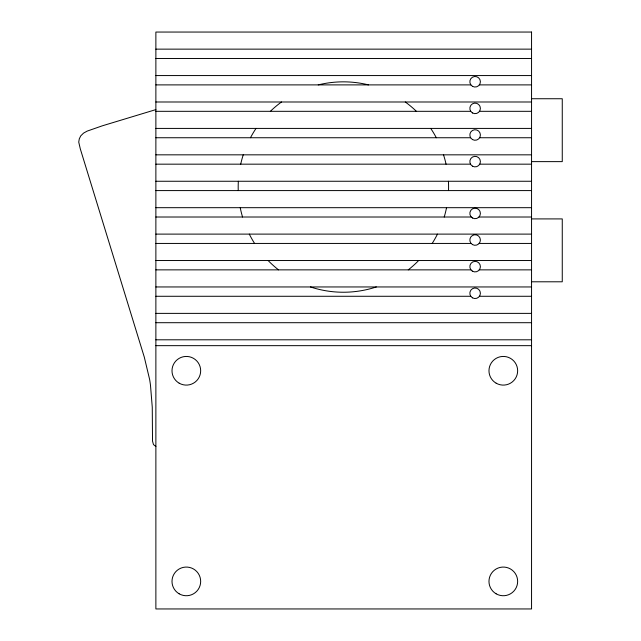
<?xml version="1.0" encoding="UTF-8"?>
<svg xmlns="http://www.w3.org/2000/svg" width="641" height="641" viewBox="0 0 641 641"><rect width="100%" height="100%" fill="white"/><g stroke="black" fill="none" stroke-linecap="round" stroke-linejoin="round"><path stroke-width="0.96" d="M155.875 109.603L102.344 125.812L87.192 131.101L83.546 133.12L80.758 135.86L79.292 138.841L78.739 142.078L80.293 148.84L144.305 357.149L149.649 379.568A143.183 143.183 0 0 1 150.483 385.241L152.262 407.155L152.518 441.08L153.471 444.582L155.875 446.497M155.875 49.141L531.557 49.141M155.875 58.475L531.557 58.475M155.875 75.566L531.557 75.566M155.875 84.892L470.879 84.892M479.372 84.892L531.557 84.892M531.557 98.738L562.261 98.738L562.261 161.628L531.557 161.628M155.875 101.991L531.557 101.991M155.875 111.318L470.742 111.318M479.508 111.318L531.557 111.318M155.875 128.416L531.557 128.416M155.875 137.743L470.614 137.743M479.628 137.743L531.557 137.743M155.875 154.834L531.557 154.834M155.875 164.168L470.502 164.168M479.74 164.168L531.557 164.168M155.875 181.259L531.557 181.259M155.875 190.585L531.557 190.585M155.875 207.684L531.557 207.684M155.875 217.011L471.263 217.011M478.979 217.011L531.557 217.011M531.557 218.91L562.261 218.91L562.261 281.792L531.557 281.792M155.875 234.109L531.557 234.109M155.875 243.436L471.095 243.436M479.156 243.436L531.557 243.436M155.875 260.526L531.557 260.526M155.875 269.861L470.935 269.861M479.308 269.861L531.557 269.861M155.875 286.952L531.557 286.952M155.875 296.278L470.798 296.278M479.452 296.278L531.557 296.278M155.875 313.377L531.557 313.377M155.875 322.703L531.557 322.703M155.875 339.802L531.557 339.802M155.875 345.659L531.557 345.659M448.42 181.259A105.196 105.196 0 0 1 448.516 190.585M446.537 207.684A105.196 105.196 0 0 1 444.221 217.011M437.466 234.109A105.196 105.196 0 0 1 432.186 243.436M418.653 260.526A105.196 105.196 0 0 1 408.253 269.861M376.307 286.952A105.196 105.196 0 0 1 310.452 286.952M278.514 269.861A105.196 105.196 0 0 1 268.114 260.526M254.581 243.436A105.196 105.196 0 0 1 249.301 234.109M242.546 217.011A105.196 105.196 0 0 1 240.231 207.684M238.244 190.585A105.196 105.196 0 0 1 238.348 181.259M240.704 164.168A105.196 105.196 0 0 1 243.235 154.834M250.455 137.743A105.196 105.196 0 0 1 256.039 128.416M270.366 111.318A105.196 105.196 0 0 1 281.479 101.991M318.24 84.892A105.196 105.196 0 0 1 368.527 84.892M405.288 101.991A105.196 105.196 0 0 1 416.402 111.318M430.728 128.416A105.196 105.196 0 0 1 436.313 137.743M443.524 154.834A105.196 105.196 0 0 1 446.064 164.168M531.557 32.05L155.875 32.05L155.875 608.95L531.557 608.95L531.557 32.05M179.168 383.182A14.334 14.334 0 0 0 200.673 370.762A14.334 14.334 0 0 0 179.168 358.351A14.334 14.334 0 0 0 179.168 383.182M496.142 383.182A14.334 14.334 0 0 0 517.648 370.762A14.334 14.334 0 0 0 496.142 358.351A14.334 14.334 0 0 0 496.142 383.182M179.168 593.814A14.334 14.334 0 0 0 200.673 581.395A14.334 14.334 0 0 0 179.168 568.984A14.334 14.334 0 0 0 179.168 593.814M496.142 593.814A14.334 14.334 0 0 0 517.648 581.395A14.334 14.334 0 0 0 496.142 568.984A14.334 14.334 0 0 0 496.142 593.814M472.481 86.335A5.28 5.28 0 0 0 480.397 81.76A5.28 5.28 0 0 0 472.481 77.192A5.28 5.28 0 0 0 472.481 86.335M472.481 112.952A5.28 5.28 0 0 0 480.397 108.377A5.28 5.28 0 0 0 472.481 103.81A5.28 5.28 0 0 0 472.481 112.952M472.481 139.562A5.28 5.28 0 0 0 480.397 134.995A5.28 5.28 0 0 0 472.481 130.427A5.28 5.28 0 0 0 472.481 139.562M472.481 166.179A5.28 5.28 0 0 0 480.397 161.612A5.28 5.28 0 0 0 472.481 157.045A5.28 5.28 0 0 0 472.481 166.179M472.481 217.98A5.28 5.28 0 0 0 480.397 213.413A5.28 5.28 0 0 0 472.481 208.838A5.28 5.28 0 0 0 472.481 217.98M472.481 244.598A5.28 5.28 0 0 0 480.397 240.03A5.28 5.28 0 0 0 472.481 235.455A5.28 5.28 0 0 0 472.481 244.598M472.305 271.103A5.28 5.28 0 0 0 480.397 266.856A5.28 5.28 0 0 0 472.673 261.969A5.28 5.28 0 0 0 472.305 271.103M472.481 297.833A5.28 5.28 0 0 0 480.397 293.257A5.28 5.28 0 0 0 472.481 288.69A5.28 5.28 0 0 0 472.481 297.833"/></g></svg>
